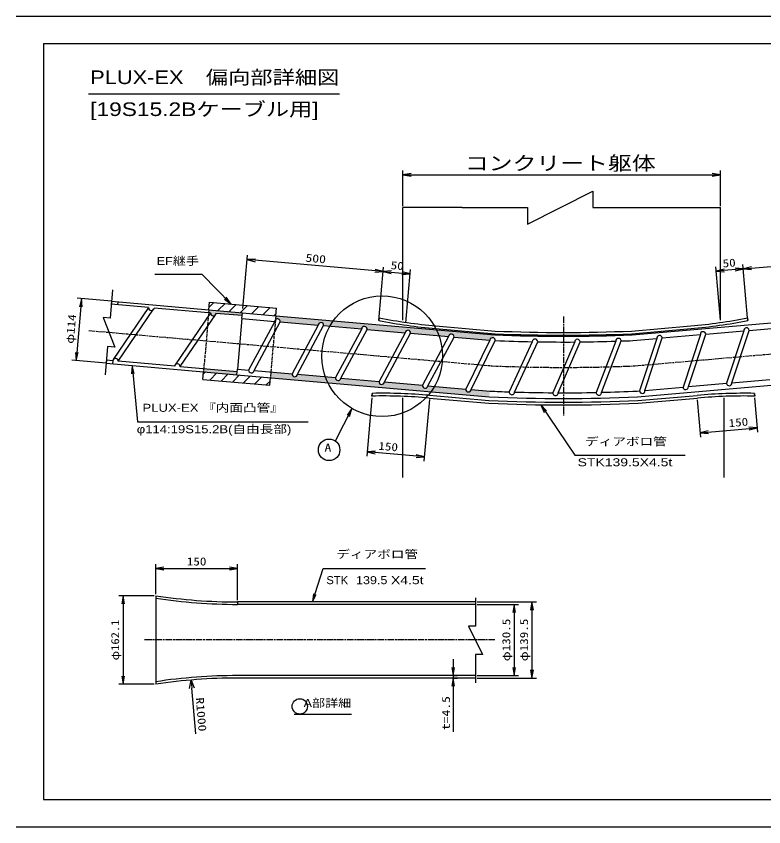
# Model space of a CAD drawing. Units: millimetres, scale not verified. Extents: x -610 to 1490, y -8197 to -6693.
# Drawn here: x -610 to 760, y -8178 to -6693 of the extents above; entities that cross this region are included whole.
import ezdxf
from ezdxf.enums import TextEntityAlignment as Align

# ---------------------------------------------------------------- set-up
doc = ezdxf.new("R2010")
doc.units = ezdxf.units.MM
doc.linetypes.add('CHAIN', pattern=[18.5, 12, -1.5, 3.5, -1.5])
doc.linetypes.add('DASHED', pattern=[7.5, 6, -1.5])
for name, color, linetype, lineweight in [('1外形線', 7, 'Continuous', 25), ('4中心線', 1, 'CHAIN', 25), ('6寸法線', 4, 'Continuous', 25), ('外形線', 7, 'Continuous', 25)]:
    doc.layers.add(name, color=color, linetype=linetype, lineweight=lineweight)
doc.styles.add('Arial', font='')
doc.styles.add('HG創英角ｺﾞｼｯｸUB', font='')
doc.styles.add('ＭＳ ゴシック', font='')
doc.styles.add('ＭＳ Ｐゴシック', font='')
doc.styles.get('Arial').set_extended_font_data('Arial')
doc.styles.get('HG創英角ｺﾞｼｯｸUB').set_extended_font_data('HG創英角ｺﾞｼｯｸUB')
doc.styles.get('ＭＳ ゴシック').set_extended_font_data('MS Gothic')
doc.styles.get('ＭＳ Ｐゴシック').set_extended_font_data('MS PGothic')

# ---------------------------------------------------------------- blocks, each defined once
blk = doc.blocks.new('CUT')
at = {"color": 7, "linetype": 'Continuous', "lineweight": 25}
blk.add_lwpolyline([(6, 0), (2, 0), (2, 1), (-2, -1), (-2, 0), (-6, 0)], dxfattribs=at)
blk = doc.blocks.new('open_arrow')
at = {"color": 0, "linetype": 'Continuous', "lineweight": -2}
blk.add_lwpolyline([(7.5, 1.25), (0, 0), (7.5, -1.25)], dxfattribs=at)

msp = doc.modelspace()

# ---------------------------------------------------------------- hatches: boundary and pattern name
at = {"layer": '1外形線'}
for color, points in [(256, [(-256.922, -7231.244), (-257.388, -7236.579), (-253.899, -7236.879, 1), (-243.937, -7237.75), (-196.122, -7241.932), (-195.656, -7236.604)]), (9, [(-134.39, -7241.964), (-135.048, -7249.487, -0.72565), (-126.301, -7253.212), (-56.567, -7259.313, -1), (-46.606, -7260.184), (23.128, -7266.285, -1), (33.09, -7267.157), (102.824, -7273.258, -0.41421), (108.24, -7268.712, -0.41421), (112.786, -7274.129), (182.519, -7280.23, -1), (192.481, -7281.102), (258.047, -7286.838, -0.50114), (264.858, -7282.62), (267.035, -7277.084)]), (256, [(-205.112, -7344.691), (-205.592, -7350.17), (-266.857, -7344.81), (-266.378, -7339.331)]), (9, [(-24.825, -7355.445), (-94.559, -7349.344, -0.41421), (-99.976, -7353.889, -0.41421), (-104.521, -7348.472), (-143.41, -7345.07), (-144.326, -7355.53), (257.093, -7390.65), (258.041, -7380.193), (224.032, -7377.217, -0.41421), (218.615, -7381.762, -0.41421), (214.07, -7376.346), (144.528, -7370.261, -0.41421), (139.111, -7374.807, -0.41421), (134.566, -7369.39), (64.832, -7363.289, -0.41421), (59.416, -7367.834, -0.41421), (54.87, -7362.417), (-14.863, -7356.316, -0.41421), (-20.28, -7360.862, -0.41421)])]:
    msp.add_hatch(color=color, dxfattribs=at).paths.add_polyline_path(points)

# ---------------------------------------------------------------- linework, layer by layer
for p, q in [((-477.899, -6835.641), (-17.26, -6835.641)), ((98.827, -7041.073), (98.827, -6975.936)), ((680.608, -7041.073), (680.608, -6975.936)), ((98.827, -6983.936), (680.608, -6983.936)), ((98.827, -7249.996), (98.827, -7044.073)), ((207.095, -7044.073), (98.827, -7044.073)), ((567.095, -7044.073), (680.608, -7044.073)), ((680.608, -7249.996), (680.608, -7044.073)), ((-194.581, -7229.123), (-186.028, -7131.364)), ((62.324, -7161.123), (-186.725, -7139.334)), ((722.753, -7156.187), (972.22, -7134.362)), ((54.468, -7250.912), (63.021, -7153.153)), ((54.468, -7250.912), (63.021, -7153.153)), ((104.278, -7255.27), (112.831, -7157.511)), ((680.799, -7250.334), (672.246, -7152.576)), ((722.753, -7156.187), (672.943, -7160.545)), ((730.608, -7245.976), (722.056, -7148.218)), ((730.608, -7245.976), (722.056, -7148.218)), ((62.324, -7161.123), (112.133, -7165.481)), ((-490.342, -7210.822), (-500.277, -7324.388)), ((-435.359, -7215.632), (-498.311, -7210.125)), ((-435.359, -7215.632), (-435.839, -7221.112)), ((-435.359, -7215.632), (-256.922, -7231.244)), ((-423.626, -7222.18), (-423.147, -7216.701)), ((-367.481, -7227.092), (-435.839, -7221.112)), ((-367.481, -7227.092), (-432.392, -7322.353)), ((-423.279, -7325.604), (-358.368, -7230.343)), ((-257.388, -7236.579), (-357.519, -7227.964)), ((-256.922, -7231.244), (-195.656, -7236.604)), ((-253.899, -7236.879), (-318.826, -7332.288)), ((-309.697, -7335.391), (-244.786, -7240.13)), ((-253.899, -7236.879), (-257.388, -7236.579)), ((-196.122, -7241.932), (-243.937, -7237.75)), ((-196.571, -7247.064), (-195.656, -7236.604)), ((-195.656, -7236.604), (-134.39, -7241.964)), ((-134.39, -7241.964), (267.035, -7277.084)), ((54.904, -7245.931), (54.468, -7250.912)), ((54.468, -7250.912), (54.904, -7245.931)), ((518.997, -7277.084), (919.903, -7242.009)), ((731.044, -7250.957), (730.608, -7245.976)), ((730.608, -7245.976), (731.044, -7250.957)), ((-196.571, -7247.064), (-204.676, -7339.71)), ((-196.571, -7247.064), (-204.676, -7339.71)), ((-196.571, -7247.064), (-136.263, -7252.34)), ((-136.263, -7252.34), (-184.216, -7341.5)), ((-174.254, -7342.372), (-126.301, -7253.212)), ((-126.301, -7253.212), (-56.567, -7259.313)), ((-56.567, -7259.313), (-104.521, -7348.472)), ((-94.559, -7349.344), (-46.606, -7260.184)), ((-46.606, -7260.184), (23.128, -7266.285)), ((159.023, -7260.589), (268.024, -7270.126)), ((518.008, -7270.126), (626.49, -7260.635)), ((23.128, -7266.285), (-24.825, -7355.445)), ((-14.863, -7356.316), (33.09, -7267.157)), ((33.09, -7267.157), (102.824, -7273.258)), ((102.824, -7273.258), (54.87, -7362.417)), ((64.832, -7363.289), (112.786, -7274.129)), ((112.786, -7274.129), (182.519, -7280.23)), ((158.587, -7265.57), (267.607, -7275.108)), ((518.426, -7275.108), (626.926, -7265.616)), ((622.134, -7371.956), (653.876, -7275.824)), ((653.876, -7275.824), (723.61, -7269.723)), ((723.61, -7269.723), (691.868, -7365.855)), ((701.83, -7364.984), (733.572, -7268.851)), ((733.572, -7268.851), (803.306, -7262.751)), ((182.519, -7280.23), (134.566, -7369.39)), ((144.528, -7370.261), (192.481, -7281.102)), ((192.481, -7281.102), (258.047, -7286.838)), ((258.047, -7286.838), (214.07, -7376.346)), ((224.032, -7377.217), (268.015, -7287.625)), ((335.793, -7289.641), (293.558, -7381.581)), ((303.553, -7381.896), (345.791, -7289.859)), ((413.555, -7290.16), (373.555, -7383.167)), ((383.555, -7383.216), (423.555, -7290.075)), ((488.88, -7288.698), (453.007, -7382.631)), ((463.005, -7382.414), (498.874, -7288.362)), ((519.883, -7287.547), (564.219, -7283.668)), ((564.219, -7283.668), (532.476, -7379.8)), ((542.438, -7378.929), (574.181, -7282.796)), ((574.181, -7282.796), (643.914, -7276.695)), ((643.914, -7276.695), (612.172, -7372.828)), ((-445.295, -7329.199), (-508.247, -7323.691)), ((-444.816, -7323.72), (-445.295, -7329.199)), ((-445.295, -7329.199), (-266.857, -7344.81)), ((-433.241, -7324.732), (-444.816, -7323.72)), ((-433.083, -7330.267), (-432.603, -7324.788)), ((-319.675, -7334.668), (-423.279, -7325.604)), ((-205.112, -7344.691), (-309.713, -7335.54)), ((-266.857, -7344.81), (-205.592, -7350.17)), ((-205.592, -7350.17), (-204.676, -7339.71)), ((-205.592, -7350.17), (257.093, -7390.65)), ((-204.676, -7339.71), (-184.216, -7341.5)), ((-174.254, -7342.372), (-104.521, -7348.472)), ((-94.559, -7349.344), (-24.825, -7355.445)), ((-14.863, -7356.316), (54.87, -7362.417)), ((64.832, -7363.289), (134.566, -7369.39)), ((528.941, -7390.65), (929.839, -7355.576)), ((701.83, -7364.984), (771.563, -7358.883)), ((144.528, -7370.261), (214.07, -7376.346)), ((224.032, -7377.217), (258.041, -7380.193)), ((527.992, -7380.193), (532.476, -7379.8)), ((542.438, -7378.929), (612.172, -7372.828)), ((622.134, -7371.956), (691.868, -7365.855)), ((41.684, -7392.225), (32.309, -7499.385)), ((41.946, -7389.237), (42.381, -7384.256)), ((42.381, -7384.256), (41.946, -7389.237)), ((98.406, -7538.418), (98.406, -7392.553)), ((147.028, -7392.881), (256.017, -7402.416)), ((147.464, -7387.9), (256.473, -7397.437)), ((529.56, -7397.437), (638.05, -7387.946)), ((530.016, -7402.416), (638.486, -7392.927)), ((687.626, -7538.418), (687.626, -7392.553)), ((743.132, -7384.301), (743.568, -7389.282)), ((743.568, -7389.282), (743.132, -7384.301)), ((743.407, -7392.263), (748.935, -7455.449)), ((147.198, -7395.744), (137.327, -7508.573)), ((638.328, -7395.952), (644.334, -7464.601)), ((5.287, -7412.083), (-25.352, -7471.603)), ((643.637, -7456.631), (748.238, -7447.48)), ((138.024, -7500.603), (33.006, -7491.415)), ((-354.484, -7752.055), (-354.484, -7697.295)), ((-354.484, -7705.295), (-204.484, -7705.295)), ((-204.484, -7763.355), (-204.484, -7697.295)), ((-357.484, -7755.055), (-422.204, -7755.055)), ((-414.204, -7755.055), (-414.204, -7917.155)), ((-354.484, -7755.055), (-354.484, -7917.155)), ((231.692, -7766.355), (-204.669, -7766.355)), ((234.692, -7766.355), (343.331, -7766.355)), ((335.331, -7766.355), (335.331, -7905.855)), ((231.692, -7770.855), (-204.669, -7770.855)), ((234.692, -7770.855), (310.806, -7770.855)), ((302.806, -7770.855), (302.806, -7901.355)), ((190.697, -7871.355), (190.697, -8004.292)), ((231.692, -7901.355), (-204.669, -7901.355)), ((231.692, -7905.855), (-204.669, -7905.855)), ((191.095, -7901.355), (198.697, -7901.355)), ((191.095, -7905.855), (198.697, -7905.855)), ((234.692, -7901.355), (310.806, -7901.355)), ((234.692, -7905.855), (343.331, -7905.855)), ((-357.484, -7917.155), (-422.204, -7917.155)), ((-100.66, -7972.1), (4.681, -7972.1))]:
    msp.add_line(p, q, dxfattribs=at)
at = {"layer": '1外形線', "color": 2}
for p, q in [((-292.225, -7924.754), (-289.494, -7909.467)), ((-289.494, -7909.467), (-284.215, -7924.072)), ((-289.494, -7909.467), (-288.22, -7924.413)), ((-281.109, -8007.852), (-288.22, -7924.413))]:
    msp.add_line(p, q, dxfattribs=at)
at = {"layer": '1外形線'}
for points in [[(-216.344, -7220.74), (-269.082, -7166.817), (-355.846, -7166.817)], [(-397.801, -7333.354), (-387.966, -7436.301), (-74.813, -7436.301)], [(351.479, -7405.259), (413.806, -7497.671), (615.971, -7497.671)], [(-67.225, -7766.355), (-47.224, -7705.386), (140.403, -7705.386)]]:
    msp.add_lwpolyline(points, dxfattribs=at)
for centre, radius in [((60.66, -7316.312), 110.626), ((-36.62, -7487.781), 19.715), ((-90.316, -7957.738), 14.011)]:
    msp.add_circle(centre, radius, dxfattribs=at)
for centre, radius, start, end in [((-362.5, -7227.528), 5, 175, 355), ((-248.918, -7237.315), 5, 175, 355), ((246.178, -6264.394), 1000, 258.97283, 265), ((539.334, -6264.44), 1000, 275, 281.02717), ((-131.282, -7252.776), 5, 138.86605, 175), ((-131.282, -7252.776), 5, 355, 138.86605), ((-51.587, -7259.748), 5, 355, 175), ((245.743, -6269.375), 1000, 258.97283, 265), ((539.77, -6269.421), 1000, 275, 281.02717), ((28.109, -7266.721), 5, 355, 175), ((107.805, -7273.693), 5, 355, 175), ((187.5, -7280.666), 5, 355, 175), ((393.016, -4277.73), 3000, 267.60416, 272.39584), ((393.016, -4272.73), 3000, 267.61214, 272.38786), ((648.895, -7276.26), 5, 5, 185), ((728.591, -7269.287), 5, 5, 185), ((263.028, -7287.274), 5, 68.53008, 175), ((263.028, -7287.274), 5, 355.96801, 68.53008), ((393.017, -4279.73), 3000, 267.59321, 272.40674), ((393.017, -4290.23), 3000, 267.61196, 268.90666), ((340.791, -7289.776), 5, 359.05024, 178.91208), ((393.017, -4290.23), 3000, 269.09801, 270.39226), ((418.555, -7290.122), 5, 0.5355, 180.44), ((393.017, -4290.23), 3000, 270.58324, 271.83117), ((493.877, -7288.535), 5, 1.97441, 181.87891), ((393.017, -4290.23), 3000, 272.02215, 272.42369), ((569.2, -7283.232), 5, 5, 185), ((-428.26, -7325.168), 5, 355, 175), ((-314.694, -7335.104), 5, 355, 175), ((-179.235, -7341.936), 5, 175, 355), ((-99.54, -7348.908), 5, 175, 355), ((-19.844, -7355.881), 5, 175, 355), ((59.851, -7362.853), 5, 175, 355), ((696.849, -7365.42), 5, 185, 5), ((139.547, -7369.826), 5, 175, 355), ((219.051, -7376.781), 5, 175, 355), ((393.017, -4383.23), 3000, 267.42129, 268.10012), ((393.017, -4383.23), 3000, 271.3368, 272.57871), ((537.457, -7379.364), 5, 185, 5), ((617.153, -7372.392), 5, 185, 5), ((59.872, -8389.076), 1000, 85, 91.02717), ((60.308, -8384.095), 1000, 85, 91.02717), ((393.017, -4393.73), 3000, 267.40316, 272.59684), ((298.555, -7381.743), 5, 178.14787, 358.24336), ((393.017, -4383.23), 3000, 268.29111, 269.62831), ((378.555, -7383.196), 5, 179.67655, 359.77105), ((393.017, -4383.23), 3000, 269.81929, 271.14581), ((458.006, -7382.526), 5, 181.19356, 1.28905), ((725.206, -8384.14), 1000, 88.97283, 95), ((725.641, -8389.121), 1000, 88.97283, 95), ((393.017, -4405.546), 3000, 267.38259, 272.61741), ((393.017, -4400.546), 3000, 267.39131, 272.60869), ((-204.576, -6766.355), 1000, 261.37842, 270.00529), ((-204.576, -6770.855), 1000, 261.37842, 270.00529), ((-204.576, -8901.355), 1000, 89.99471, 98.62158), ((-204.576, -8905.855), 1000, 89.99471, 98.62158)]:
    msp.add_arc(centre, radius, start, end, dxfattribs=at)
at = {"layer": '4中心線'}
for p, q in [((393.016, -7243.204), (393.016, -7425.013)), ((-477.159, -7269.193), (262.159, -7333.875)), ((523.875, -7333.875), (1246.291, -7270.672)), ((267.343, -7836.105), (-375.378, -7836.105))]:
    msp.add_line(p, q, dxfattribs=at)
msp.add_arc((393.017, -4336.73), 3000, 267.5, 272.5, dxfattribs=at)
at = {"layer": '6寸法線', "linetype": 'DASHED'}
for p, q in [((-256.922, -7231.244), (-266.857, -7344.81)), ((-134.39, -7241.964), (-144.326, -7355.53))]:
    msp.add_line(p, q, dxfattribs=at)
at = {"layer": '6寸法線'}
for p, q in [((-256.922, -7231.244), (-255.702, -7217.297)), ((-256.499, -7226.409), (-248.056, -7217.966)), ((-255.702, -7217.297), (-133.17, -7228.017)), ((-240.334, -7232.695), (-227.412, -7219.772)), ((-219.69, -7234.501), (-206.767, -7221.578)), ((-199.046, -7236.307), (-186.123, -7223.384)), ((-178.401, -7238.113), (-165.478, -7225.191)), ((-157.757, -7239.92), (-144.834, -7226.997)), ((-134.39, -7241.964), (-133.17, -7228.017)), ((-137.112, -7241.726), (-134.106, -7238.72)), ((-268.078, -7358.757), (-266.857, -7344.81)), ((-267.261, -7349.424), (-262.986, -7345.149)), ((-255.264, -7359.878), (-242.341, -7346.955)), ((-234.62, -7361.684), (-221.697, -7348.761)), ((-213.975, -7363.49), (-201.052, -7350.567)), ((-268.078, -7358.757), (-145.546, -7369.477)), ((-193.331, -7365.296), (-180.408, -7352.373)), ((-172.686, -7367.102), (-159.763, -7354.179)), ((-152.042, -7368.909), (-144.868, -7361.735)), ((-145.546, -7369.477), (-144.326, -7355.53)), ((-204.484, -7766.355), (-204.484, -7770.855))]:
    msp.add_line(p, q, dxfattribs=at)
at = {"layer": '外形線'}
for p, q in [((-610.191, -6693.348), (1489.809, -6693.348)), ((-560.191, -6743.348), (1439.809, -6743.348)), ((-560.191, -6743.348), (-560.191, -8128.348)), ((-560.191, -8128.348), (1439.809, -8128.348)), ((-610.191, -8178.348), (1489.809, -8178.348))]:
    msp.add_line(p, q, dxfattribs=at)

# ---------------------------------------------------------------- block references
at = {"layer": '1外形線', "xscale": 2, "yscale": 2}
for p in [(98.827, -6983.936), (-354.484, -7705.295)]:
    msp.add_blockref('open_arrow', p, dxfattribs=at)
at = {"layer": '1外形線'}
for name, p, xscale, yscale, rotation in [('open_arrow', (680.608, -6983.936), 2, 2, 180), ('CUT', (387.095, -7044.073), 30, 30, 180), ('open_arrow', (-186.725, -7139.334), 2, 2, 355), ('open_arrow', (62.324, -7161.123), 2, 2, 175), ('open_arrow', (672.943, -7160.545), 2, 2, 5), ('open_arrow', (722.753, -7156.187), 2, 2, 185), ('open_arrow', (722.753, -7156.187), 2, 2, 5), ('open_arrow', (62.324, -7161.123), 2, 2, 355), ('open_arrow', (112.133, -7165.481), 2, 2, 175), ('CUT', (-440.327, -7272.416), 13, 13, 85), ('open_arrow', (-490.342, -7210.822), 2, 2, 265), ('open_arrow', (-216.344, -7220.74), 2, 2, 134.4), ('open_arrow', (-500.277, -7324.388), 2, 2, 85), ('open_arrow', (-397.801, -7333.354), 2, 2, 275.5), ('open_arrow', (351.479, -7405.259), 2, 2, 304), ('open_arrow', (5.287, -7412.083), 2, 2, 242.8), ('open_arrow', (643.637, -7456.631), 2, 2, 5), ('open_arrow', (748.238, -7447.48), 2, 2, 185), ('open_arrow', (33.006, -7491.415), 2, 2, 355), ('open_arrow', (138.024, -7500.603), 2, 2, 175), ('open_arrow', (-204.484, -7705.295), 2, 2, 180), ('open_arrow', (-67.225, -7766.355), 2, 2, 71.8), ('open_arrow', (-414.204, -7755.055), 2, 2, 270), ('CUT', (231.692, -7836.798), 13, 13, 90), ('open_arrow', (335.331, -7766.355), 2, 2, 270), ('open_arrow', (302.806, -7770.855), 2, 2, 270), ('open_arrow', (190.697, -7901.355), 2, 2, 90), ('open_arrow', (302.806, -7901.355), 2, 2, 90), ('open_arrow', (335.331, -7905.855), 2, 2, 90), ('open_arrow', (-414.204, -7917.155), 2, 2, 90), ('open_arrow', (190.697, -7905.855), 2, 2, 270)]:
    msp.add_blockref(name, p, dxfattribs=dict(at, xscale=xscale, yscale=yscale, rotation=rotation))

# ---------------------------------------------------------------- texts
for s, height, style, width, p in [('PLUX-EX\u3000偏向部詳細図', 24.93, 'HG創英角ｺﾞｼｯｸUB', 1.2, (-474.62, -6792.77)), ('[19S15.2Bケーブル用]', 24.93, 'HG創英角ｺﾞｼｯｸUB', 1.25, (-474.62, -6851.275)), ('EF継手', 14.66, 'ＭＳ Ｐゴシック', 1.2, (-352.595, -7134.479)), ('PLUX-EX 『内面凸管』', 14.66, 'ＭＳ Ｐゴシック', 1.25, (-378.647, -7403.384)), ('φ114:19S15.2B(自由長部)', 14.66, 'ＭＳ Ｐゴシック', 1.25, (-389.242, -7442.689)), ('ディアボロ管', 14.66, 'ＭＳ Ｐゴシック', 1.25, (432.494, -7465.337)), ('A', 14.66, 'ＭＳ ゴシック', 1.25, (-45.018, -7476.197)), ('STK139.5X4.5t', 14.66, 'Arial', 1.25, (418.934, -7503.188))]:
    msp.add_text(s, height=height, dxfattribs=dict(at, style=style, width=width)).set_placement(p, align=Align.TOP_LEFT)
at = {"layer": '1外形線', "style": 'ＭＳ ゴシック'}
for s, height, width, p in [('コンクリート躯体', 25.66, 1.25, (387.095, -6962.702)), ('150', 14.66, 1.2, (-279.484, -7692.295))]:
    msp.add_text(s, height=height, dxfattribs=dict(at, width=width)).set_placement(p, align=Align.MIDDLE_CENTER)
for s, rotation, width, p in [('500', 355, 1.25, (-61.068, -7137.278)), ('50', 355, 1.2, (88.362, -7150.351)), ('50', 5, 1.2, (696.715, -7145.416)), ('φ114', 85, 1.2, (-509.878, -7266.331)), ('150', 5, 1.2, (713.618, -7437.459)), ('150', 355, 1.2, (71.742, -7481.754)), ('φ162.1', 90, 1.15, (-428.828, -7836.105)), ('φ130.5', 90, 1.2, (288.182, -7836.105)), ('φ139.5', 90, 1.2, (320.707, -7836.105)), ('R1000', 274.871, 1.25, (-271.074, -7972.501)), ('t=4.5', 90, 1.25, (177.697, -7970.074))]:
    msp.add_text(s, height=14.66, rotation=rotation, dxfattribs=dict(at, width=width)).set_placement(p, align=Align.MIDDLE_CENTER)
at = {"layer": '1外形線', "style": 'ＭＳ Ｐゴシック'}
for s, width, p in [('ディアボロ管', 1.25, (126.5, -7671.751)), ('A部詳細', 1.2, (3.999, -7944.35))]:
    msp.add_text(s, height=14.66, dxfattribs=dict(at, width=width)).set_placement(p, align=Align.TOP_RIGHT)
at = {"layer": '1外形線', "style": 'Arial'}
msp.add_text('STK', height=14.66, dxfattribs=at).set_placement((-41.646, -7738.257), align=Align.BOTTOM_LEFT)
at = {"layer": '1外形線'}
for s, style, width, p in [('139.5', 'ＭＳ Ｐゴシック', 1.2, (12.692, -7738.257)), ('X4.5t', 'Arial', 1.25, (76.783, -7738.257))]:
    msp.add_text(s, height=14.66, dxfattribs=dict(at, style=style, width=width)).set_placement(p, align=Align.BOTTOM_LEFT)

doc.saveas('drawing.dxf')
